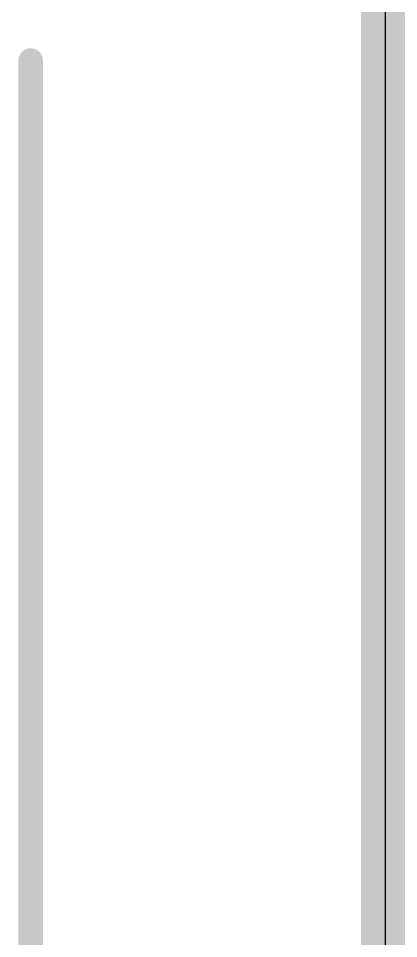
# Model space of a CAD drawing. Header units: inches. Extents: x -4 to 389, y 0 to 108.
# Drawn here: x -3.81 to 0.13, y 8.17 to 17.74 of the extents above; entities that cross this region are included whole.
import ezdxf

# ---------------------------------------------------------------- set-up
doc = ezdxf.new("R2010")
doc.units = ezdxf.units.IN
for name, color, linetype in [('Board Outline', 76, 'Continuous'), ('Bottom Layer', 5, 'Continuous'), ('Dimension', 6, 'Continuous'), ('Signal_1', 16, 'Continuous'), ('Signal_2', 76, 'Continuous'), ('Top Layer', 1, 'Continuous')]:
    doc.layers.add(name, color=color, linetype=linetype)

msp = doc.modelspace()

# ---------------------------------------------------------------- linework, layer by layer
at = {"layer": 'Board Outline'}
msp.add_lwpolyline([(0, 49.9364, 0.508, 0.508, 0), (0, 0, 0.508, 0.508, 0)], format="xyseb", dxfattribs=at)
at = {"layer": 'Bottom Layer'}
msp.add_line((0, 0), (0, 49.8525), dxfattribs=at)
at = {"layer": 'Dimension'}
for points in [[(0, 0.508, 0.254, 0.254, 0), (0, 53.2892, 0.254, 0.254, 0)], [(-3.683, 0, 0.254, 0.254, 0), (-3.683, 17.2996, 0.254, 0.254, 0)]]:
    msp.add_lwpolyline(points, format="xyseb", dxfattribs=at)
msp.add_lwpolyline([(-3.7465, 17.2996, 0.127, 0.127, 1), (-3.6195, 17.2996, 0.127, 0.127, 1)], format="xyseb", close=True, dxfattribs=at)
at = {"layer": 'Signal_1'}
msp.add_line((0, 0), (0, 49.8525), dxfattribs=at)
at = {"layer": 'Signal_2'}
msp.add_line((0, 0), (0, 49.8525), dxfattribs=at)
at = {"layer": 'Top Layer'}
msp.add_line((0, 0), (0, 49.8525), dxfattribs=at)

doc.saveas('drawing.dxf')
